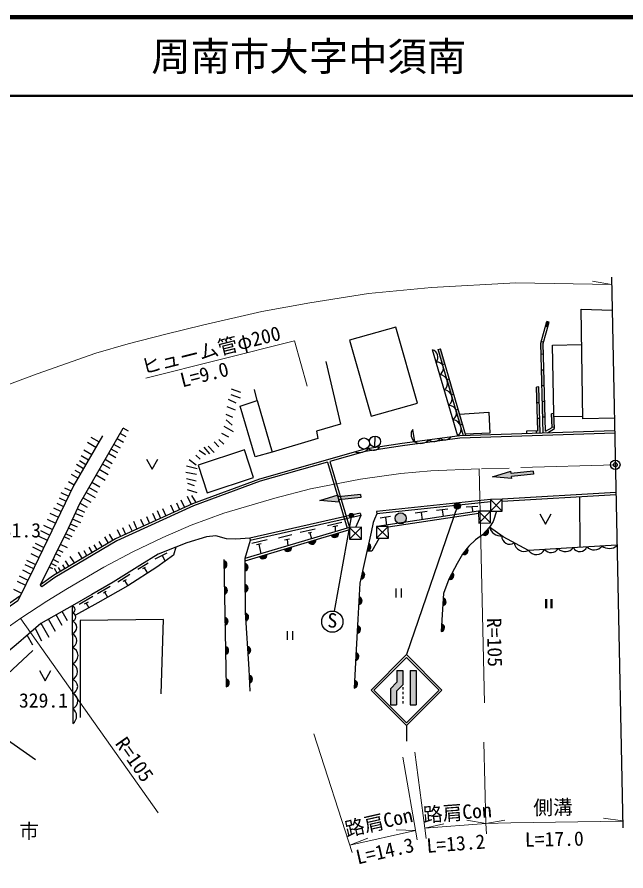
# Model space of a CAD drawing. Units: millimetres, scale not verified. Extents: x 40000 to 680000, y 20000 to 380000.
# Drawn here: x 387978 to 465318, y 271514 to 380000 of the extents above; entities that cross this region are included whole.
import ezdxf
from ezdxf.enums import TextEntityAlignment as Align

# ---------------------------------------------------------------- set-up
doc = ezdxf.new("R2010")
doc.units = ezdxf.units.MM
doc.header["$LTSCALE"] = 1000
doc.header["$PDMODE"] = 32
doc.header["$PDSIZE"] = 500
doc.linetypes.add('CHAIN', pattern=[18.5, 12, -1.5, 3.5, -1.5])
for name, color, linetype, lineweight in [('M-BGD', 7, 'Continuous', 25), ('M-BGD-EXST', 7, 'Continuous', 25), ('M-BMK', 2, 'CHAIN', 13), ('M-BMK-OTRS', 5, 'Continuous', 25), ('M-BMK-SRVR', 3, 'Continuous', 25), ('M-STR-HTXT', 7, 'Continuous', 13), ('M-STR-STRC', 7, 'Continuous', 25), ('M-TTL', 2, 'Continuous', 140), ('M-TTL-LINE', 7, 'Continuous', 50)]:
    doc.layers.add(name, color=color, linetype=linetype, lineweight=lineweight)
doc.layers.add('M-OTRS', color=6, linetype='Continuous')
doc.layers.add('M-TTL-TXT', color=7, linetype='Continuous')
doc.styles.add('ＭＳ ゴシック', font='')
doc.styles.get('ＭＳ ゴシック').set_extended_font_data('MS Gothic')

msp = doc.modelspace()

# ---------------------------------------------------------------- hatches: boundary and pattern name
at = {"layer": 'M-BGD'}
for points in [[(455573, 341224), (455284, 341307), (455106, 340686), (455394, 340603)], [(454541, 337145), (454841, 337155), (454802, 338542), (454842, 338681), (454554, 338764), (454501, 338580)], [(442024, 335852), (442312, 335937), (441747, 337855), (441459, 337770)], [(454653, 333146), (454953, 333156), (454897, 335156), (454597, 335146)], [(443155, 332015), (443443, 332100), (442878, 334018), (442590, 333933)], [(454011, 330995), (454310, 331004), (454254, 333003), (453955, 332995)], [(455009, 331157), (454709, 331147), (454765, 329148), (455064, 329158)], [(444286, 328178), (444574, 328263), (444008, 330181), (443721, 330096)], [(454110, 327427), (453909, 327420), (453919, 327119), (454419, 327135), (454366, 329004), (454067, 328996)], [(455942, 327872), (456242, 327884), (456174, 329613), (455874, 329601)], [(436273, 316873, 1), (437120, 315759, 1)], [(447781, 314951), (447117, 314215, 0.82183)], [(425928, 313569), (424978, 313286, 0.82183)], [(428828, 314435), (427878, 314152, 0.82183)], [(422870, 312657), (421921, 312373, 0.82183)], [(432625, 313123), (432409, 312156, 0.82183)], [(445140, 312542), (444550, 311745, 0.82183)], [(419735, 311721), (418786, 311437, 0.82183)], [(414223, 310929), (414242, 309939, 0.82183)], [(416913, 310600), (416899, 309609, 0.82183)], [(431838, 309578), (431624, 308610, 0.82183)], [(443272, 309448), (442808, 308573, 0.82183)], [(414288, 307641), (414307, 306651, 0.82183)], [(416913, 307908), (416924, 306917, 0.82183)], [(431419, 306355), (431369, 305365, 0.82183)], [(442106, 306196), (442042, 305208, 0.82183)], [(416958, 304254), (417019, 303265, 0.82183)], [(414365, 303729), (414385, 302739, 0.82183)], [(431224, 302684), (431164, 301695, 0.82183)], [(441907, 302904), (441855, 301915, 0.82183)], [(414438, 300011), (414458, 299021, 0.82183)], [(417218, 300047), (417280, 299058, 0.82183)], [(431014, 299248), (430961, 298258, 0.82183)], [(417443, 296372), (417499, 295383, 0.82183)], [(414520, 295893), (414539, 294902, 0.82183)], [(430842, 295733), (430795, 294743, 0.82183)]]:
    msp.add_hatch(color=256, dxfattribs=at).paths.add_polyline_path(points)
at = {"layer": 'M-BGD-EXST'}
msp.add_hatch(color=256, dxfattribs=at).paths.add_polyline_path([(430670, 316593, 0.41421), (430545, 316924, 0.41421), (430214, 316798, 1)])
at = {"layer": 'M-STR-STRC'}
for points in [[(450779, 321632), (453575, 321931), (453533, 322326), (450737, 322028), (450708, 322301), (448375, 321576), (450809, 321359)], [(428852, 318642), (431648, 318940), (431606, 319335), (428810, 319037), (428781, 319310), (426448, 318585), (428882, 318368)], [(444296, 317791, 0.41421), (444000, 318273, 0.41421), (443518, 317977, 1)], [(436238, 295480), (436238, 296991), (436988, 296991), (436988, 295669), (436988, 295469), (436988, 295169), (436155, 294336), (436155, 292628), (435405, 292628), (435405, 294647)], [(437905, 296991), (438655, 296991), (438655, 292628), (437905, 292628)]]:
    msp.add_hatch(color=256, dxfattribs=at).paths.add_polyline_path(points)

# ---------------------------------------------------------------- linework, layer by layer
at = {"layer": 'M-BGD'}
for p, q in [((455394, 340603), (455106, 340686)), ((455573, 341224), (455284, 341307)), ((454842, 338681), (454554, 338764)), ((443979, 326768), (440750, 337725)), ((441459, 337770), (441747, 337855)), ((444688, 326813), (441459, 337770)), ((444998, 326823), (441747, 337855)), ((454841, 337155), (454541, 337145)), ((442024, 335852), (442312, 335937)), ((454897, 335156), (454597, 335146)), ((442590, 333933), (442878, 334018)), ((454953, 333156), (454653, 333146)), ((416360, 331583), (415180, 332021)), ((416406, 332289), (415231, 332737)), ((418495, 331292), (418117, 332690)), ((443155, 332015), (443443, 332100)), ((454254, 333003), (453955, 332995)), ((454110, 327427), (453955, 332995)), ((454419, 327135), (454254, 333003)), ((415810, 330946), (414826, 331396)), ((454310, 331004), (454011, 330995)), ((455009, 331157), (454709, 331147)), ((415737, 330042), (414645, 330471)), ((443721, 330096), (444008, 330181)), ((415305, 328159), (414527, 328841)), ((415399, 329135), (414542, 329489)), ((454366, 329004), (454067, 328996)), ((455064, 329158), (454765, 329148)), ((456174, 329613), (455874, 329601)), ((456189, 329235), (459832, 329293)), ((402147, 327375), (401466, 327769)), ((415480, 327314), (414282, 327964)), ((444286, 328178), (444574, 328263)), ((456242, 327884), (455942, 327872)), ((397365, 326639), (398397, 326041)), ((401821, 326681), (401084, 327106)), ((414890, 326639), (413973, 327099)), ((433425, 325373), (433479, 326772)), ((438524, 326025), (438234, 327604)), ((454110, 327427), (452680, 327379)), ((452680, 327379), (452690, 327078)), ((453909, 327420), (453919, 327119)), ((396911, 325985), (397998, 325354)), ((401094, 325215), (400267, 325692)), ((401505, 325963), (400694, 326431)), ((413020, 324684), (412267, 325495)), ((413621, 325381), (413034, 326037)), ((414223, 325715), (413613, 326347)), ((396438, 325015), (397458, 324423)), ((400509, 324018), (399602, 324541)), ((400757, 324626), (399928, 325105)), ((411923, 324372), (411087, 324914)), ((412457, 324524), (411761, 325343)), ((395893, 323650), (396728, 323165)), ((396121, 324293), (397065, 323745)), ((400055, 323249), (399156, 323768)), ((410739, 323082), (409818, 323744)), ((411244, 323849), (410668, 324329)), ((427404, 323446), (429905, 315070)), ((427692, 323532), (430192, 315156)), ((395327, 322450), (396065, 322022)), ((395530, 323182), (396433, 322658)), ((399535, 321854), (398422, 322497)), ((399810, 322637), (398830, 323203)), ((410835, 322621), (409479, 322939)), ((394837, 321938), (395719, 321426)), ((399157, 321126), (398012, 321787)), ((410755, 321862), (409416, 322139)), ((410728, 321048), (409490, 321346)), ((394008, 320196), (394842, 319793)), ((394525, 320985), (395226, 320577)), ((398194, 319604), (397112, 320229)), ((398471, 320288), (397477, 320861)), ((410501, 320437), (409654, 320725)), ((393554, 319584), (394516, 319119)), ((397940, 318912), (396749, 319600)), ((409590, 319140), (410075, 318075)), ((410854, 319548), (409638, 319924)), ((410122, 319196), (410700, 318323)), ((464041, 319582), (449602, 318734)), ((464047, 319282), (449604, 318434)), ((459412, 319010), (459462, 312637)), ((393015, 318233), (393884, 317813)), ((393317, 318912), (394207, 318481)), ((396928, 317676), (395960, 318235)), ((397373, 318314), (396348, 318906)), ((407461, 318030), (407893, 317081)), ((408225, 318296), (408625, 317415)), ((408794, 318673), (409239, 317694)), ((448102, 318725), (433628, 317162)), ((448104, 318423), (433660, 316864)), ((449611, 317234), (448102, 318725)), ((448112, 317225), (449602, 318734)), ((392150, 316966), (393223, 316447)), ((392595, 317647), (393574, 317173)), ((396366, 316491), (395373, 316937)), ((396604, 317069), (395629, 317508)), ((405192, 316952), (405607, 316041)), ((405752, 317315), (406207, 316314)), ((406451, 317565), (406881, 316621)), ((431579, 316953), (417540, 313779)), ((431579, 316953), (431645, 316660)), ((446612, 317215), (433740, 315281)), ((446613, 316912), (435133, 315187)), ((440060, 317160), (438551, 316977)), ((439305, 317068), (439445, 316139)), ((442698, 317494), (441250, 317320)), ((441974, 317407), (442105, 316538)), ((446492, 317834), (445027, 317714)), ((445760, 317774), (445861, 317103)), ((448121, 315725), (446612, 317215)), ((446621, 315715), (448112, 317225)), ((391816, 316220), (392868, 315711)), ((396090, 315722), (395038, 316194)), ((402748, 315943), (403202, 314946)), ((403670, 316203), (404064, 315338)), ((404403, 316558), (404805, 315675)), ((431645, 316660), (417606, 313486)), ((429251, 315804), (427395, 315356)), ((431645, 316660), (430963, 315167)), ((435407, 316549), (434113, 316322)), ((434760, 316436), (434907, 315457)), ((390960, 314757), (392132, 314191)), ((391331, 315424), (392464, 314876)), ((395306, 314702), (394540, 315082)), ((395661, 315175), (394762, 315579)), ((400702, 314895), (401112, 313994)), ((401368, 315156), (401762, 314290)), ((402179, 315533), (402576, 314661)), ((430215, 314850), (416916, 310879)), ((430213, 315162), (416921, 311194)), ((425837, 314947), (423953, 314524)), ((428706, 315366), (428086, 315216)), ((428396, 315291), (428400, 314621)), ((431723, 313671), (430213, 315162)), ((430223, 313662), (431713, 315171)), ((435141, 313790), (433632, 315280)), ((433641, 313781), (435132, 315290)), ((390758, 314037), (391811, 313527)), ((394661, 313604), (393975, 313945)), ((394964, 313942), (394169, 314336)), ((399087, 313951), (399557, 313158)), ((399680, 314309), (400153, 313511)), ((417540, 313779), (417606, 313486)), ((419743, 313575), (417780, 313104)), ((422885, 314212), (421206, 313804)), ((422602, 313682), (421957, 313526)), ((422279, 313604), (422385, 312825)), ((425367, 314518), (424944, 314423)), ((425155, 314470), (425379, 313719)), ((389939, 312676), (391123, 312103)), ((390264, 313148), (391369, 312613)), ((394384, 312566), (393507, 313002)), ((397072, 312655), (397498, 311937)), ((397726, 312961), (398116, 312303)), ((398368, 313389), (398779, 312696)), ((418984, 313090), (418370, 312943)), ((418677, 313017), (418931, 311794)), ((389709, 311838), (390751, 311335)), ((393554, 311473), (392907, 311794)), ((393826, 311992), (393168, 312319)), ((394674, 311475), (395261, 310611)), ((395749, 311998), (396231, 311186)), ((396438, 312244), (396848, 311552)), ((406393, 311575), (406786, 310875)), ((388955, 310463), (390065, 309918)), ((389188, 311014), (390329, 310463)), ((392968, 310221), (392293, 310557)), ((393292, 310720), (392555, 311086)), ((393735, 310393), (394037, 309885)), ((394089, 310922), (394569, 310200)), ((414220, 311068), (414539, 294902)), ((388685, 309777), (389713, 309203)), ((392505, 309902), (392074, 310116)), ((392694, 309965), (393078, 309317)), ((393213, 310051), (393500, 309567)), ((403966, 309948), (404287, 310117)), ((404126, 310033), (404556, 309366)), ((388008, 308343), (389041, 307835)), ((388242, 308991), (389344, 308450)), ((402307, 309171), (400776, 308222)), ((401817, 308514), (401425, 308271)), ((401621, 308393), (402042, 307745)), ((387536, 307299), (388537, 306807)), ((391129, 307620), (390956, 307864)), ((399786, 307631), (398210, 306720)), ((436093, 307388), (436093, 306271)), ((436760, 307388), (436760, 306271)), ((397620, 306380), (395875, 305374)), ((399295, 307000), (398958, 306806)), ((399126, 306903), (399481, 306282)), ((455114, 306037), (455114, 304919)), ((455235, 306037), (455235, 304919)), ((455781, 306037), (455781, 304919)), ((455901, 306037), (455901, 304919)), ((394961, 305193), (395065, 290230)), ((397000, 305676), (396515, 305396)), ((396757, 305536), (397081, 304942)), ((393692, 302695), (392929, 304039)), ((394362, 303284), (393688, 304470)), ((392047, 301157), (391025, 302957)), ((392858, 301942), (391975, 303497)), ((391120, 300724), (390284, 302337)), ((422294, 301987), (422294, 300869)), ((422960, 301987), (422960, 300869)), ((389969, 300206), (389267, 301465))]:
    msp.add_line(p, q, dxfattribs=at)
for points in [[(463849, 329023), (459837, 328950), (459616, 342882), (463570, 342749)], [(454821, 327150), (454501, 338580), (455284, 341307)], [(455114, 327379), (454802, 338542), (455573, 341224)], [(456174, 329613), (455976, 338328), (459688, 338386)], [(427193, 336251), (429082, 328288), (426025, 327393), (426166, 326446), (420391, 324701), (418222, 324144), (416329, 330553), (418495, 331292), (420391, 324701)], [(444194, 329551), (447896, 329809), (448031, 327113), (444939, 327024)], [(455114, 327379), (455942, 327872), (455874, 329601)], [(455342, 327166), (456249, 327706), (456174, 329613)], [(390956, 307864), (394522, 315046), (395941, 318201), (401466, 327769)], [(398823, 326775), (395194, 320523), (390135, 310061), (388061, 305839), (376983, 298131), (360390, 286705), (350183, 279504), (333527, 267898), (329722, 265291), (313979, 256229), (308141, 252829), (302279, 251000), (294806, 249433), (288301, 248483)], [(463881, 327449), (444205, 326797), (436913, 325807), (432134, 325110), (418784, 321306), (410280, 318168), (400493, 313712), (392595, 309030), (390956, 307864)], [(463891, 327149), (444230, 326498), (436954, 325509), (432197, 324816), (427692, 323532)], [(427403, 323450), (418877, 321020), (410394, 317891), (400632, 313446), (392759, 308779), (391129, 307620)], [(404406, 323839), (405121, 322544), (405837, 323839)], [(433628, 317162), (433660, 316864), (433373, 316207), (433219, 315775), (432945, 314554), (432229, 311354), (431505, 308071), (431274, 303487), (430988, 298832), (430795, 294743)], [(448868, 317230), (448450, 315929), (448004, 315197), (447117, 314215), (446197, 313573), (445351, 312794), (445140, 312542), (444550, 311745), (443866, 310568), (442808, 308573), (442143, 306755), (441970, 304106), (441855, 301915)], [(454375, 316871), (455091, 315576), (455806, 316871)], [(464177, 312892), (459155, 312621), (452943, 312224), (449708, 313977), (448004, 315197)], [(417540, 313779), (415759, 313656), (414591, 313714), (413217, 314081), (412021, 313954), (409523, 313196), (408142, 312644), (405906, 311763), (403585, 310317), (400170, 308199), (397470, 306640), (394961, 305193), (390977, 302930), (387842, 300245), (383441, 296614), (379637, 293501), (378148, 292316), (379091, 289008), (382372, 286808), (387031, 284421)], [(433982, 313783), (433025, 312154), (432409, 312156)], [(408142, 312644), (407862, 311639), (405709, 310110), (402042, 307745), (398245, 305577), (395381, 304015)], [(417606, 313486), (416921, 311194), (416897, 309476), (416951, 304359), (417397, 297157), (417558, 294358)], [(407018, 311878), (406063, 311415), (405461, 311133)], [(404610, 310602), (403744, 310063), (403335, 309809)], [(388338, 306403), (376812, 298378), (360218, 286951), (350011, 279750), (333357, 268144), (329562, 265545), (313829, 256488), (308019, 253105), (302203, 251290), (294753, 249728), (288268, 248781)], [(406269, 294010), (406565, 303441), (395971, 303347), (395980, 290986)], [(390312, 285621), (381733, 291625), (386744, 296514), (389965, 299525)]]:
    msp.add_lwpolyline(points, dxfattribs=at)
for points in [[(438825, 330956), (436090, 340601), (430221, 338937), (432956, 329292)], [(416852, 325021), (410966, 323075), (412127, 319562), (418014, 321509)], [(449611, 317234), (449602, 318734), (448102, 318725), (448112, 317225)], [(448121, 315725), (448112, 317225), (446612, 317215), (446621, 315715)], [(431723, 313671), (431713, 315171), (430213, 315162), (430223, 313662)], [(435141, 313790), (435132, 315290), (433632, 315280), (433641, 313781)]]:
    msp.add_lwpolyline(points, close=True, dxfattribs=at)
for centre in [(433452, 326073), (432040, 325820), (436696, 316316)]:
    msp.add_circle(centre, 700, dxfattribs=at)
for centre, radius, start, end in [((440457, 336796), 974, 320.28134, 72.55971), ((441307, 335349), 830, 295.91946, 96.92159), ((441560, 333496), 1111, 308.51635, 84.3247), ((442161, 331544), 1086, 307.63075, 85.2103), ((442793, 329676), 1009, 304.64188, 88.19917), ((443193, 327666), 1193, 311.17532, 81.66573), ((439125, 326951), 1104, 143.79267, 237.00709), ((442295, 327306), 1018, 236.15614, 319.31273), ((439256, 327346), 1510, 240.99148, 314.47744), ((440914, 327154), 1069, 235.88545, 319.58337), ((431450, 326288), 1622, 250.41542, 317.06437), ((433242, 325974), 996, 232.62505, 323.96942), ((447376, 314649), 505, 239.08325, 36.74144), ((449411, 315528), 1445, 193.20443, 275.57616), ((425425, 313522), 505, 207.79311, 5.4513), ((428325, 314387), 505, 207.79311, 5.4513), ((450547, 314009), 1000, 175.39336, 306.18863), ((422368, 312609), 505, 207.79311, 5.4513), ((432421, 312661), 505, 268.56537, 66.22356), ((444766, 312202), 505, 244.64245, 42.30064), ((452404, 313385), 1280, 188.21529, 294.8854), ((455812, 313015), 1057, 218.69956, 328.60232), ((457626, 313341), 1264, 223.86533, 323.43654), ((459475, 313021), 940, 207.43976, 339.07334), ((461273, 313560), 1270, 223.53302, 322.64173), ((463205, 314053), 1565, 233.8598, 308.46909), ((419233, 311673), 505, 207.79311, 5.4513), ((453927, 312893), 1190, 214.19816, 333.10372), ((414135, 310432), 505, 282.30169, 79.95988), ((416808, 310106), 505, 280.37185, 78.03004), ((431635, 309115), 505, 268.73282, 66.39101), ((442953, 309056), 505, 253.22159, 50.87978), ((414200, 307144), 505, 282.30169, 79.95988), ((416821, 307412), 505, 281.7792, 79.43739), ((431296, 305865), 505, 278.2799, 75.93809), ((441976, 305708), 505, 277.44774, 75.10593), ((394868, 304730), 472, 282.12334, 78.67532), ((394932, 303765), 504, 274.81688, 85.98178), ((416891, 303753), 505, 284.71715, 82.37534), ((394711, 302454), 850, 288.86772, 71.93094), ((414277, 303232), 505, 282.30169, 79.95988), ((431097, 302195), 505, 277.66058, 75.31877), ((441783, 302415), 505, 278.16452, 75.82271), ((394631, 300777), 943, 292.91113, 67.88753), ((394613, 298872), 1105, 291.15312, 69.64554), ((414350, 299514), 505, 282.30169, 79.95988), ((417151, 299546), 505, 284.71715, 82.37534), ((430890, 298758), 505, 278.09454, 75.75273), ((394533, 296833), 1116, 296.18696, 64.6117), ((417373, 295872), 505, 284.4611, 82.1193), ((394751, 294948), 925, 288.08285, 72.71581), ((414432, 295395), 505, 282.30169, 79.95988), ((430721, 295242), 505, 278.46707, 76.12526), ((394645, 293105), 1041, 292.99218, 67.80648), ((394351, 291184), 1191, 306.84554, 53.95312)]:
    msp.add_arc(centre, radius, start, end, dxfattribs=at)
at = {"layer": 'M-BGD-EXST'}
msp.add_line((430442, 316696), (428260, 304517), dxfattribs=at)
msp.add_lwpolyline([(390819, 296965), (391535, 295670), (392250, 296965)], dxfattribs=at)
for centre, radius in [((430442, 316696), 250), ((428022, 303188), 1350)]:
    msp.add_circle(centre, radius, dxfattribs=at)
at = {"layer": 'M-BMK'}
msp.add_lwpolyline([(463969, 323118), (446693, 322590), (440521, 322354), (436714, 321998), (431591, 321286), (425256, 320071), (420737, 318863), (414233, 316989), (410085, 315441), (406510, 313894), (402669, 312055), (399016, 310089), (394388, 307396), (391741, 305771), (388473, 303607), (375206, 294462), (324950, 259998)], dxfattribs=at)
at = {"layer": 'M-BMK-OTRS'}
msp.add_line((463484, 346972), (464907, 276993), dxfattribs=at)
at = {"layer": 'M-BMK-SRVR'}
msp.add_circle((463969, 323118), 600, dxfattribs=at)
at = {"layer": 'M-OTRS'}
msp.add_point((463969, 323118), dxfattribs=at)
at = {"layer": 'M-STR-HTXT'}
for p, q in [((463503, 346041), (461084, 346458)), ((446693, 322590), (447341, 292854)), ((388470, 303553), (405899, 278897)), ((425687, 288917), (430528, 273847)), ((436961, 285976), (438782, 275458)), ((447538, 277524), (445122, 277964)), ((447527, 277522), (449941, 277968)), ((464899, 277875), (462469, 278223)), ((438575, 276654), (430233, 274767)), ((438575, 276654), (436122, 276744)), ((439792, 276944), (442181, 277508)), ((430233, 274767), (432513, 275677))]:
    msp.add_line(p, q, dxfattribs=at)
for points in [[(463503, 346041), (451320, 346233), (440614, 345654), (432628, 344861), (425174, 343691), (419050, 342593), (411531, 340850), (406891, 339715), (402096, 338495), (397976, 337288), (390528, 334663), (381156, 331189), (375718, 329035), (365101, 324716), (354303, 319937), (343942, 315286), (335620, 311690), (318288, 304032), (306790, 298754), (301120, 296484), (293706, 293777), (287498, 291773)], [(424833, 333084), (423200, 338852), (404335, 334123)], [(447271, 287886), (447538, 277522), (447589, 276235)], [(438490, 286597), (439792, 276944), (439950, 275614)], [(464889, 277853), (450707, 277604), (447527, 277522), (439792, 276944)]]:
    msp.add_lwpolyline(points, dxfattribs=at)
at = {"layer": 'M-STR-STRC'}
for p, q in [((448375, 321576), (450708, 322301)), ((450737, 322028), (450708, 322301)), ((453533, 322326), (450737, 322028)), ((453533, 322326), (453575, 321931)), ((450809, 321359), (448375, 321576)), ((453575, 321931), (450779, 321632)), ((450809, 321359), (450779, 321632)), ((426448, 318585), (428781, 319310)), ((428810, 319037), (428781, 319310)), ((431606, 319335), (428810, 319037)), ((431606, 319335), (431648, 318940)), ((428882, 318368), (426448, 318585)), ((431648, 318940), (428852, 318642)), ((428882, 318368), (428852, 318642)), ((443907, 317884), (437447, 298992)), ((432947, 294492), (437447, 298992)), ((433300, 294492), (437447, 298638)), ((441947, 294492), (437447, 298992)), ((441594, 294492), (437447, 298638)), ((436238, 296991), (436238, 295480)), ((436238, 296991), (436988, 296991)), ((436988, 296991), (436988, 295669)), ((437905, 296991), (437905, 292628)), ((437905, 296991), (438655, 296991)), ((438655, 296991), (438655, 292628)), ((435405, 294647), (436238, 295480)), ((436155, 294336), (436988, 295169)), ((436988, 295669), (436988, 295469)), ((436988, 295469), (436988, 295169)), ((432947, 294492), (437447, 289991)), ((433300, 294492), (437447, 290345)), ((435405, 294647), (435405, 292628)), ((436155, 294336), (436155, 292628)), ((436988, 294869), (436988, 294569)), ((436988, 294269), (436988, 293969)), ((437447, 290345), (441594, 294492)), ((437447, 289992), (441947, 294492)), ((436988, 293669), (436988, 293369)), ((436988, 293069), (436988, 292769)), ((435405, 292628), (436155, 292628)), ((437905, 292628), (438655, 292628)), ((437447, 289991), (437447, 287991))]:
    msp.add_line(p, q, dxfattribs=at)
msp.add_circle((443907, 317884), 400, dxfattribs=at)
at = {"layer": 'M-TTL'}
msp.add_line((680000, 380000), (40000, 380000), dxfattribs=at)
at = {"layer": 'M-TTL-LINE'}
msp.add_line((40000, 370000), (680000, 370000), dxfattribs=at)

# ---------------------------------------------------------------- texts
at = {"layer": 'M-BGD', "style": 'ＭＳ ゴシック'}
for s, p in [('331.3', (384784, 313334)), ('329.1', (388216, 291714))]:
    msp.add_text(s, height=1833, dxfattribs=at).set_placement(p, align=Align.BOTTOM_LEFT)
at = {"layer": 'M-BGD-EXST', "style": 'ＭＳ ゴシック'}
msp.add_text('S', height=1833, rotation=358.508, dxfattribs=at).set_placement((427366, 301896), align=Align.BOTTOM_LEFT)
at = {"layer": 'M-STR-HTXT', "style": 'ＭＳ ゴシック'}
for s, rotation, p in [('ヒューム管φ200', 14.073, (404160, 334079)), ('L=9.0', 14.073, (409101, 332410)), ('R=105', 271.249, (447106, 303629)), ('R=105', 305.257, (399906, 287375)), ('路肩Con', 4.27, (439648, 277154)), ('側溝', 1.007, (453578, 278080)), ('路肩Con', 12.745, (429967, 275318)), ('L=14.3', 12.745, (431375, 271798)), ('L=13.2', 4.27, (440095, 273257)), ('L=17.0', 1.007, (452504, 274042))]:
    msp.add_text(s, height=1833, rotation=rotation, dxfattribs=at).set_placement(p, align=Align.BOTTOM_LEFT)
at = {"layer": 'M-STR-STRC', "style": 'ＭＳ ゴシック'}
msp.add_text('市', height=1833, dxfattribs=at).set_placement((388256, 275107), align=Align.BOTTOM_LEFT)
at = {"layer": 'M-TTL-TXT', "style": 'ＭＳ ゴシック'}
msp.add_text('周南市大字中須南', height=3666, dxfattribs=at).set_placement((405024, 375000), align=Align.MIDDLE_LEFT)

doc.saveas('drawing.dxf')
